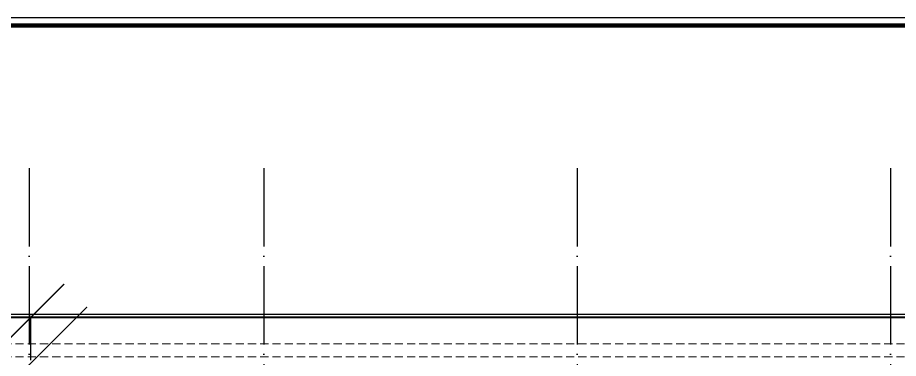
# Model space of a CAD drawing. Extents: x 9615146 to 9672346, y 4699603 to 4705703.
# Drawn here: x 9627406 to 9628756, y 4702081 to 4702603 of the extents above; entities that cross this region are included whole.
import ezdxf

# ---------------------------------------------------------------- set-up
doc = ezdxf.new("R2010")
doc.units = 0
doc.header["$LTSCALE"] = 0.5
doc.header["$MEASUREMENT"] = 0
for name, pattern in [('ACAD_ISO04W100', [30, 24, -3, 0, -3]), ('DASHED', [0.75, 0.5, -0.25]), ('OSI1000', [5, 3, -1, 0, -1])]:
    doc.linetypes.add(name, pattern=pattern)
for name, color, linetype in [('_axis', 1, 'ACAD_ISO04W100'), ('_hatch_construction', 252, 'CONTINUOUS'), ('_table', 3, 'CONTINUOUS'), ('fasadi', 147, 'CONTINUOUS')]:
    doc.layers.add(name, color=color, linetype=linetype)
doc.layers.add('_punk', color=8, linetype='DASHED', lineweight=9)
doc.layers.add('_section', color=3, linetype='CONTINUOUS', lineweight=18)

msp = doc.modelspace()

# ---------------------------------------------------------------- linework, layer by layer
at = {"layer": '_axis', "ltscale": 10}
for p, q in [((9627423.72, 4702372.71), (9627423.72, 4699845.26)), ((9627783.72, 4702372.71), (9627783.72, 4699845.26)), ((9628263.72, 4702372.71), (9628263.72, 4699845.26)), ((9628743.72, 4702372.71), (9628743.72, 4699845.26))]:
    msp.add_line(p, q, dxfattribs=at)
at = {"layer": '_hatch_construction', "color": 251, "ltscale": 40}
for p, q in [((9624789.22, 4702148.84), (9627424.22, 4702148.84)), ((9624789.22, 4702144.84), (9627424.22, 4702144.84)), ((9624791.22, 4702143.84), (9627426.22, 4702143.84))]:
    msp.add_line(p, q, dxfattribs=at)
at = {"layer": '_punk', "ltscale": 50}
for p, q in [((9624477.95, 4702103.84), (9629567.91, 4702103.84)), ((9624477.95, 4702083.84), (9629567.91, 4702083.84))]:
    msp.add_line(p, q, dxfattribs=at)
at = {"layer": '_section', "linetype": 'OSI1000', "ltscale": 20, "const_width": 2}
for points in [[(9627118.22, 4701835.83), (9627477.63, 4702195.25)], [(9626998.94, 4701646.56), (9627512.63, 4702160.25)]]:
    msp.add_lwpolyline(points, dxfattribs=at)
at = {"layer": '_table', "ltscale": 10}
msp.add_lwpolyline([(9623546.03, 4702603.38), (9631346.03, 4702603.38), (9631346.03, 4699603.38), (9623546.03, 4699603.38)], close=True, dxfattribs=at)
msp.add_lwpolyline([(9623697.71, 4702591.38, 6.84, 6.84, 0), (9631334.03, 4702591.38, 6.84, 6.84, 0), (9631334.03, 4699615.38, 6.84, 6.84, 0), (9623697.71, 4699615.38, 6.84, 6.84, 0)], format="xyseb", close=True, dxfattribs=at)
at = {"layer": 'fasadi', "ltscale": 40}
for p, q in [((9627424.22, 4702148.84), (9627424.22, 4702144.84)), ((9627424.22, 4702148.84), (9629118.22, 4702148.84)), ((9627424.22, 4702144.84), (9629118.22, 4702144.84)), ((9627426.22, 4702143.84), (9627426.22, 4702078.84)), ((9627426.22, 4702143.84), (9629116.22, 4702143.84))]:
    msp.add_line(p, q, dxfattribs=at)

doc.saveas('drawing.dxf')
